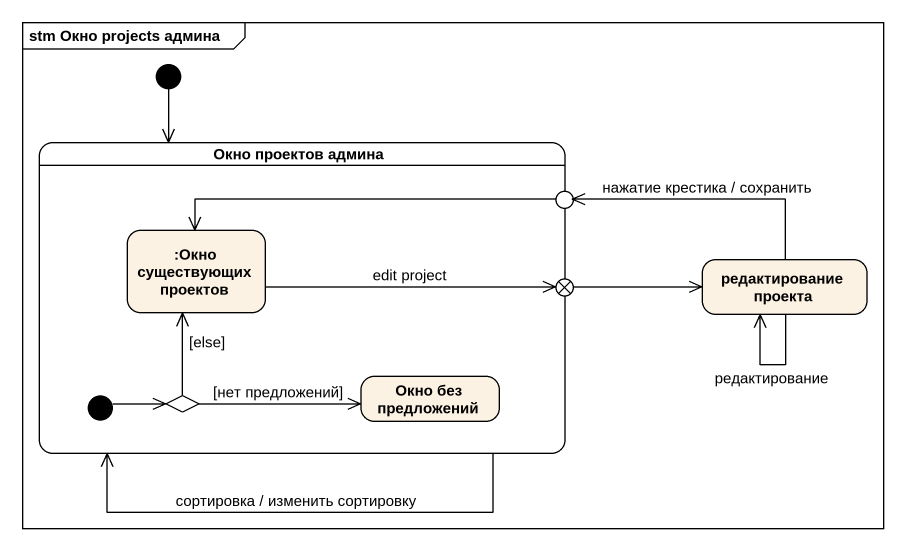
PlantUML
@startuml
mainframe stm Окно projects админа
hide empty description
state "Окно проектов админа" as Окно_проектов_админа {
  state ":Окно существующих проектов" as Окно_существующих_проектов
  state "Окно без предложений" as Окно_без_предложений
  state choice1 <<choice>>
  [*] -right-> choice1
}
state entry1 <<choice>>
state "редактирование проекта" as редактирование_проекта
state exit1 <<choice>>
[*] --> Окно_проектов_админа
Окно_проектов_админа --> Окно_проектов_админа : сортировка / изменить сортировку
entry1 -left-> Окно_существующих_проектов
Окно_существующих_проектов -right-> exit1 : edit project
редактирование_проекта -left-> entry1 : нажатие крестика / сохранить
редактирование_проекта --> редактирование_проекта : редактирование
exit1 -right-> редактирование_проекта
choice1 -up-> Окно_существующих_проектов : [else]
choice1 -right-> Окно_без_предложений : [нет предложений]
@enduml
